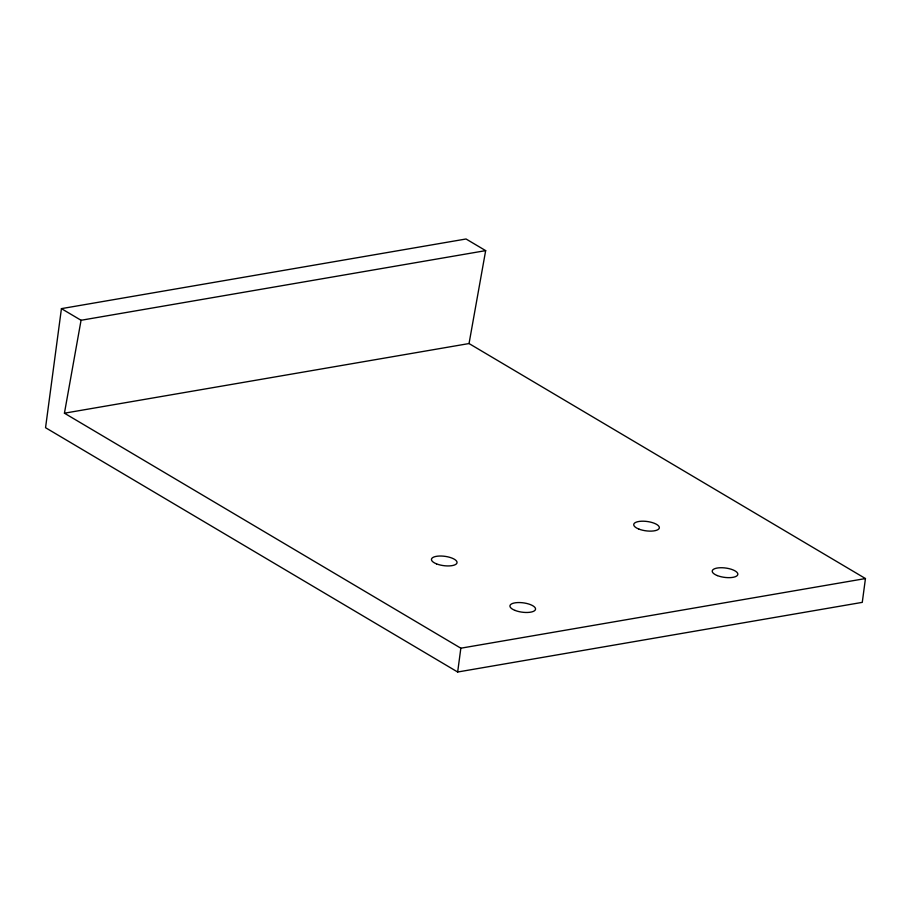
<?xml version="1.0" encoding="UTF-8"?>
<svg xmlns="http://www.w3.org/2000/svg" width="911" height="911" viewBox="0 0 911 911"><rect width="100%" height="100%" fill="white"/><g stroke="black" fill="none" stroke-linecap="round" stroke-linejoin="round"><path stroke-width="1.37" d="M61.436 308.635L45.55 427.703L457.664 672.011L862.273 602.365L865.45 578.553L469.04 343.549L64.43 413.195L81.056 320.273L61.436 308.635L466.045 238.989L485.665 250.627L469.04 343.549M457.664 672.011L460.841 648.199L64.43 413.195M81.056 320.273L485.665 250.627M460.841 648.199L865.45 578.553M515.011 610.404A12.902 4.703 7.6 0 0 535.452 609.573A12.902 4.703 7.6 0 0 517.778 602.57A12.902 4.703 7.6 0 0 515.011 610.404M436.506 563.863A12.902 4.703 7.6 0 0 456.946 563.044A12.902 4.703 7.6 0 0 439.284 556.04A12.902 4.703 7.6 0 0 436.506 563.863M638.816 529.052A12.902 4.703 7.6 0 0 659.257 528.221A12.902 4.703 7.6 0 0 641.583 521.217A12.902 4.703 7.6 0 0 638.816 529.052M717.31 575.581A12.902 4.703 7.6 0 0 737.751 574.75A12.902 4.703 7.6 0 0 720.089 567.747A12.902 4.703 7.6 0 0 717.31 575.581"/></g></svg>
